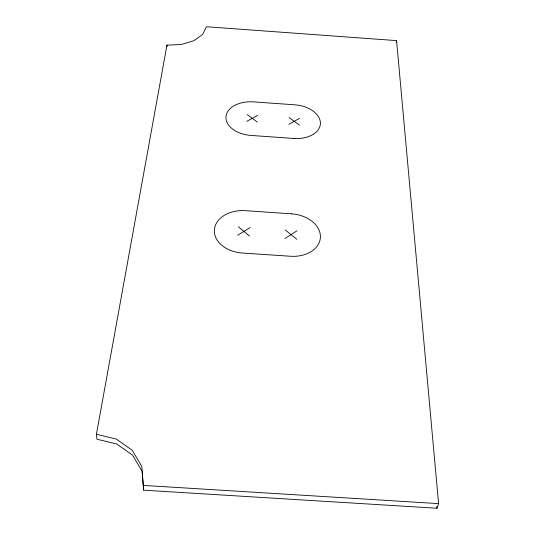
<?xml version="1.0" encoding="UTF-8"?>
<svg xmlns="http://www.w3.org/2000/svg" width="535" height="535" viewBox="0 0 535 535"><rect width="100%" height="100%" fill="white"/><g stroke="black" fill="none" stroke-linecap="round" stroke-linejoin="round"><path stroke-width="0.8" d="M96.414 434.3L166.947 45.141L181.245 44.519L193.804 40.747L202.645 34.481L206.477 26.75L396.575 40.613L438.586 503.622L436.961 508.25L143.654 490.174L142.063 471.268L132.56 455.151L116.75 443.99L96.929 439.215L96.414 434.3L116.349 439.095L132.259 450.289L141.815 466.446L143.654 490.174M396.281 42.238L396.575 40.613M285.001 238.47L297.012 230.786M237.674 235.253L250.092 227.589M288.873 124.327L299.54 118.342M246.755 121.351L257.75 115.379M143.413 485.405L438.586 503.622M289.101 117.6L299.393 125.07M247.29 114.637L257.295 122.094M285.289 229.99L296.818 239.272M238.349 226.793L249.517 236.055M436.807 506.585L436.961 508.25M166.947 45.141L166.967 46.812M291.615 213.839L245.445 210.67A29.559 21.226 3.5 0 0 214.368 229.836A29.559 21.226 3.5 0 0 242.315 253.008L290.418 256.258A29.512 21.186 6.3 0 0 320.418 237.045A29.512 21.186 6.3 0 0 291.615 213.839M293.742 138.451L251.009 135.442A26.315 16.832 3.9 0 1 225.977 116.797A26.315 16.832 3.9 0 1 253.49 101.877L294.691 104.806A26.282 16.799 5.7 0 1 320.405 123.485A26.282 16.799 5.7 0 1 293.742 138.451"/></g></svg>
